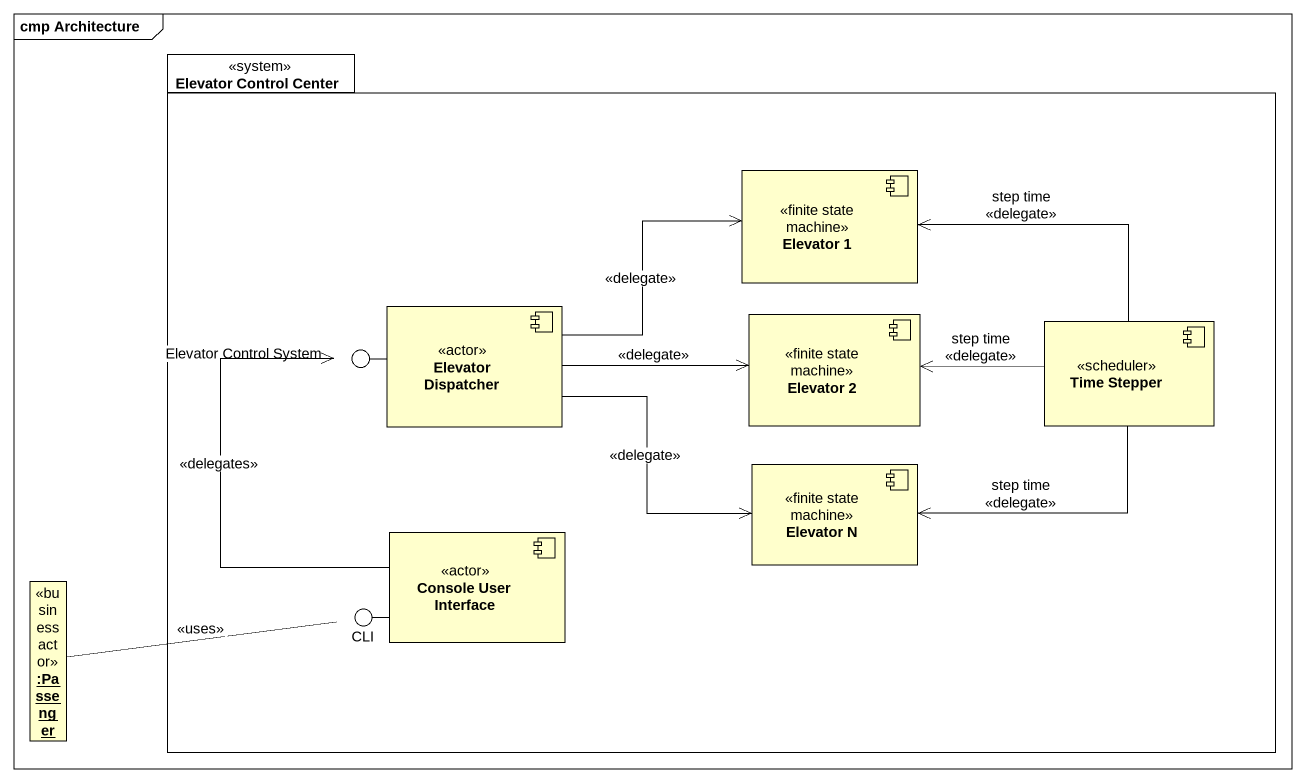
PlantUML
@startuml
mainframe cmp Architecture
allowmixing
hide circle
hide empty members
package "Elevator Control Center" as Elevator_Control_Center <<system>> {
  component "Elevator 1" as Elevator_1 <<finite state machine>>
  component "Elevator Dispatcher" as Elevator_Dispatcher <<actor>>
  component "Elevator 2" as Elevator_2 <<finite state machine>>
  component "Time Stepper" as Time_Stepper <<scheduler>>
  component "Elevator N" as Elevator_N <<finite state machine>>
  component "Console User Interface" as Console_User_Interface <<actor>>
}
() "Elevator Control System" as Elevator_Control_System
object ":Passenger" as Passenger <<business actor>>
() CLI
Elevator_Dispatcher -left- Elevator_Control_System
Console_User_Interface -left- CLI
Elevator_Dispatcher -right-> Elevator_1 : <<delegate>>
Elevator_Dispatcher -right-> Elevator_2 : <<delegate>>
Elevator_Dispatcher -right-> Elevator_N : <<delegate>>
Time_Stepper -left-> Elevator_1 : step time\n<<delegate>>
Time_Stepper -left-> Elevator_2 : step time\n<<delegate>>
Time_Stepper -left-> Elevator_N : step time\n<<delegate>>
Console_User_Interface -up-> Elevator_Control_System : <<delegates>>
Passenger -right- CLI : <<uses>>
@enduml
